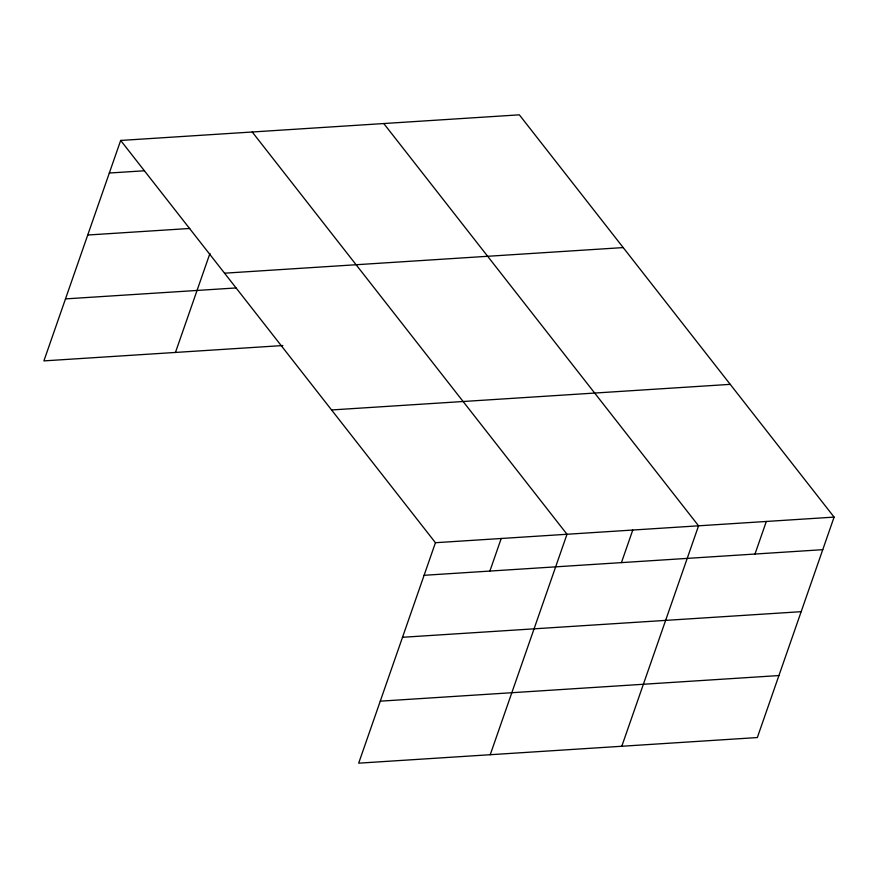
<?xml version="1.0" encoding="UTF-8"?>
<svg xmlns="http://www.w3.org/2000/svg" width="878" height="878" viewBox="0 0 878 878"><rect width="100%" height="100%" fill="white"/><g stroke="black" fill="none" stroke-linecap="round" stroke-linejoin="round"><path stroke-width="1.32" d="M120.67 140.447L435.444 542.714L358.674 763.169L757.33 737.553L834.1 517.109L519.326 114.831L120.67 140.447L43.9 360.891L282.848 345.548M175.457 352.44L209.952 253.402M489.88 571.073L501.217 538.488M490.231 754.718L567.001 534.263L252.227 131.996M621.437 562.622L632.775 530.038M621.789 746.267L698.559 525.812L383.785 123.546M754.981 554.04L766.329 521.455M109.322 173.021L144.222 170.782M87.734 235.019L189.758 228.467M224.548 273.19L623.204 247.585M65.488 298.893L235.973 287.951M331.566 409.96L730.222 384.355M435.444 542.714L834.1 517.109M424.096 575.299L822.752 549.683M402.508 637.285L801.164 611.681M380.262 701.171L778.918 675.555"/></g></svg>
